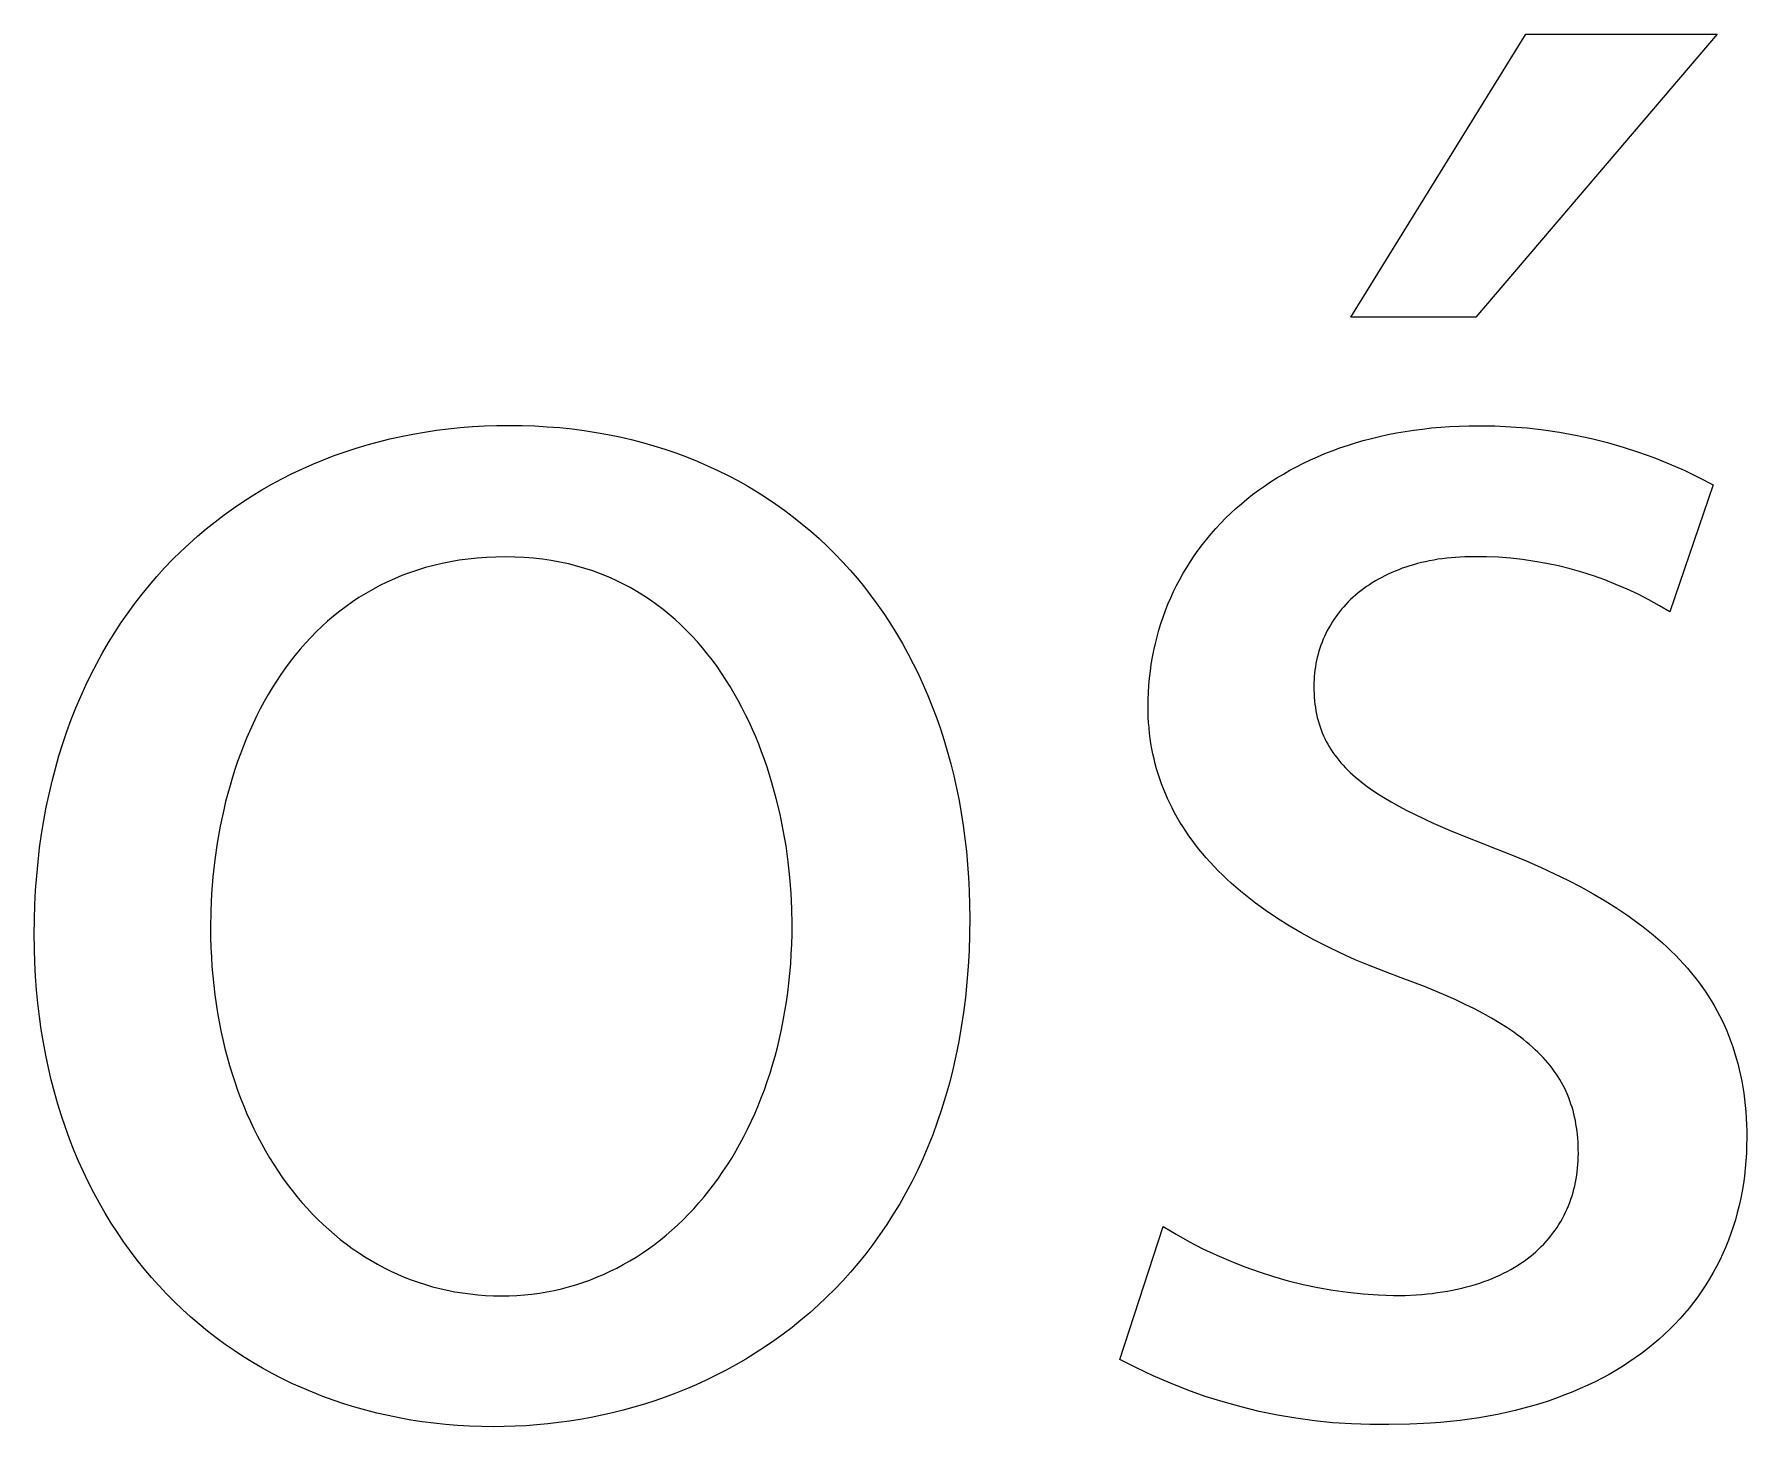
# Model space of a CAD drawing. Header units: millimetres. Extents: x 0 to 4030, y -54 to 2762.
# Drawn here: x 3017.9 to 3052.84, y 13.5 to 41.9 of the extents above; entities that cross this region are included whole.
import ezdxf

# ---------------------------------------------------------------- set-up
doc = ezdxf.new("R2010")
doc.units = ezdxf.units.MM
doc.header["$MEASUREMENT"] = 0
doc.layers.add('Domyślny', color=7, linetype='Continuous', true_color=0x000000)

msp = doc.modelspace()

# ---------------------------------------------------------------- linework, layer by layer
at = {"layer": 'Domyślny', "color": 18, "lineweight": 15, "true_color": 0x000000}
for p, q in [((3044.757, 36.128), (3048.327, 41.899)), ((3052.232, 41.899), (3047.307, 36.128)), ((3048.327, 41.899), (3052.232, 41.899)), ((3047.307, 36.128), (3044.757, 36.128)), ((3026.594, 33.877), (3026.841, 33.897)), ((3026.841, 33.897), (3027.09, 33.911)), ((3027.09, 33.911), (3027.34, 33.919)), ((3027.34, 33.919), (3027.592, 33.922)), ((3027.592, 33.922), (3027.854, 33.919)), ((3027.854, 33.919), (3028.113, 33.91)), ((3028.113, 33.91), (3028.369, 33.895)), ((3028.369, 33.895), (3028.622, 33.875)), ((3046.593, 33.884), (3046.781, 33.897)), ((3046.781, 33.897), (3046.972, 33.906)), ((3046.972, 33.906), (3047.165, 33.912)), ((3047.165, 33.912), (3047.361, 33.914)), ((3047.361, 33.914), (3047.694, 33.91)), ((3047.694, 33.91), (3048.026, 33.895)), ((3048.026, 33.895), (3048.358, 33.869)), ((3024.695, 33.525), (3024.924, 33.588)), ((3024.924, 33.588), (3025.156, 33.645)), ((3025.156, 33.645), (3025.39, 33.697)), ((3025.39, 33.697), (3025.627, 33.744)), ((3025.627, 33.744), (3025.866, 33.786)), ((3025.866, 33.786), (3026.106, 33.822)), ((3026.106, 33.822), (3026.349, 33.852)), ((3026.349, 33.852), (3026.594, 33.877)), ((3028.622, 33.875), (3028.873, 33.848)), ((3028.873, 33.848), (3029.12, 33.816)), ((3029.12, 33.816), (3029.365, 33.779)), ((3029.365, 33.779), (3029.606, 33.735)), ((3029.606, 33.735), (3029.845, 33.686)), ((3029.845, 33.686), (3030.081, 33.632)), ((3030.081, 33.632), (3030.313, 33.572)), ((3030.313, 33.572), (3030.542, 33.506)), ((3044.693, 33.513), (3044.852, 33.564)), ((3044.852, 33.564), (3045.014, 33.61)), ((3045.014, 33.61), (3045.179, 33.654)), ((3045.179, 33.654), (3045.347, 33.695)), ((3045.347, 33.695), (3045.517, 33.732)), ((3045.517, 33.732), (3045.69, 33.766)), ((3045.69, 33.766), (3045.865, 33.797)), ((3045.865, 33.797), (3046.043, 33.824)), ((3046.043, 33.824), (3046.224, 33.847)), ((3046.224, 33.847), (3046.407, 33.868)), ((3046.407, 33.868), (3046.593, 33.884)), ((3048.358, 33.869), (3048.689, 33.831)), ((3048.689, 33.831), (3049.018, 33.783)), ((3049.018, 33.783), (3049.346, 33.723)), ((3049.346, 33.723), (3049.671, 33.653)), ((3049.671, 33.653), (3049.994, 33.571)), ((3049.994, 33.571), (3050.314, 33.479)), ((3023.586, 33.131), (3023.802, 33.22)), ((3023.802, 33.22), (3024.021, 33.304)), ((3024.021, 33.304), (3024.243, 33.383)), ((3024.243, 33.383), (3024.468, 33.456)), ((3024.468, 33.456), (3024.695, 33.525)), ((3030.542, 33.506), (3030.768, 33.435)), ((3030.768, 33.435), (3030.991, 33.359)), ((3030.991, 33.359), (3031.211, 33.278)), ((3031.211, 33.278), (3031.427, 33.191)), ((3031.427, 33.191), (3031.639, 33.099)), ((3043.794, 33.149), (3043.937, 33.217)), ((3043.937, 33.217), (3044.082, 33.283)), ((3044.082, 33.283), (3044.231, 33.345)), ((3044.231, 33.345), (3044.382, 33.404)), ((3044.382, 33.404), (3044.536, 33.46)), ((3044.536, 33.46), (3044.693, 33.513)), ((3050.314, 33.479), (3050.63, 33.376)), ((3050.63, 33.376), (3050.943, 33.263)), ((3050.943, 33.263), (3051.252, 33.139)), ((3022.954, 32.832), (3023.162, 32.937)), ((3023.162, 32.937), (3023.372, 33.036)), ((3023.372, 33.036), (3023.586, 33.131)), ((3031.639, 33.099), (3031.849, 33.003)), ((3031.849, 33.003), (3032.055, 32.901)), ((3032.055, 32.901), (3032.257, 32.794)), ((3043.124, 32.768), (3043.252, 32.85)), ((3043.252, 32.85), (3043.383, 32.929)), ((3043.383, 32.929), (3043.517, 33.005)), ((3043.517, 33.005), (3043.654, 33.079)), ((3043.654, 33.079), (3043.794, 33.149)), ((3051.252, 33.139), (3051.557, 33.005)), ((3051.557, 33.005), (3051.857, 32.86)), ((3051.857, 32.86), (3052.152, 32.706)), ((3022.35, 32.487), (3022.548, 32.607)), ((3022.548, 32.607), (3022.75, 32.722)), ((3022.75, 32.722), (3022.954, 32.832)), ((3032.257, 32.794), (3032.456, 32.682)), ((3032.456, 32.682), (3032.651, 32.565)), ((3032.651, 32.565), (3032.842, 32.443)), ((3042.64, 32.417), (3042.757, 32.508)), ((3042.757, 32.508), (3042.876, 32.598)), ((3042.876, 32.598), (3042.998, 32.684)), ((3042.998, 32.684), (3043.124, 32.768)), ((3052.152, 32.706), (3051.266, 30.116)), ((3021.776, 32.097), (3021.964, 32.232)), ((3021.964, 32.232), (3022.155, 32.362)), ((3022.155, 32.362), (3022.35, 32.487)), ((3032.842, 32.443), (3033.03, 32.316)), ((3033.03, 32.316), (3033.214, 32.185)), ((3033.214, 32.185), (3033.394, 32.049)), ((3042.31, 32.128), (3042.417, 32.226)), ((3042.417, 32.226), (3042.527, 32.323)), ((3042.527, 32.323), (3042.64, 32.417)), ((3021.233, 31.663), (3021.411, 31.812)), ((3021.411, 31.812), (3021.591, 31.957)), ((3021.591, 31.957), (3021.776, 32.097)), ((3033.394, 32.049), (3033.57, 31.908)), ((3033.57, 31.908), (3033.743, 31.763)), ((3041.912, 31.711), (3042.007, 31.818)), ((3042.007, 31.818), (3042.105, 31.924)), ((3042.105, 31.924), (3042.206, 32.027)), ((3042.206, 32.027), (3042.31, 32.128)), ((3020.89, 31.349), (3021.06, 31.508)), ((3021.06, 31.508), (3021.233, 31.663)), ((3033.743, 31.763), (3033.911, 31.613)), ((3033.911, 31.613), (3034.076, 31.458)), ((3034.076, 31.458), (3034.237, 31.299)), ((3041.648, 31.377), (3041.733, 31.49)), ((3041.733, 31.49), (3041.821, 31.602)), ((3041.821, 31.602), (3041.912, 31.711)), ((3020.562, 31.015), (3020.724, 31.184)), ((3020.724, 31.184), (3020.89, 31.349)), ((3026.222, 31.104), (3026.051, 31.065)), ((3026.396, 31.139), (3026.222, 31.104)), ((3026.573, 31.169), (3026.396, 31.139)), ((3026.754, 31.194), (3026.573, 31.169)), ((3026.938, 31.213), (3026.754, 31.194)), ((3027.126, 31.227), (3026.938, 31.213)), ((3027.317, 31.235), (3027.126, 31.227)), ((3027.512, 31.238), (3027.317, 31.235)), ((3027.707, 31.235), (3027.512, 31.238)), ((3027.898, 31.226), (3027.707, 31.235)), ((3028.086, 31.211), (3027.898, 31.226)), ((3028.27, 31.19), (3028.086, 31.211)), ((3028.45, 31.164), (3028.27, 31.19)), ((3028.627, 31.132), (3028.45, 31.164)), ((3028.8, 31.094), (3028.627, 31.132)), ((3028.969, 31.052), (3028.8, 31.094)), ((3034.237, 31.299), (3034.393, 31.136)), ((3034.393, 31.136), (3034.545, 30.968)), ((3041.412, 31.025), (3041.487, 31.144)), ((3041.487, 31.144), (3041.566, 31.261)), ((3041.566, 31.261), (3041.648, 31.377)), ((3046.12, 31.102), (3046.04, 31.08)), ((3046.201, 31.122), (3046.12, 31.102)), ((3046.283, 31.141), (3046.201, 31.122)), ((3046.367, 31.159), (3046.283, 31.141)), ((3046.452, 31.174), (3046.367, 31.159)), ((3046.538, 31.189), (3046.452, 31.174)), ((3046.626, 31.201), (3046.538, 31.189)), ((3046.716, 31.212), (3046.626, 31.201)), ((3046.806, 31.222), (3046.716, 31.212)), ((3046.898, 31.229), (3046.806, 31.222)), ((3046.992, 31.235), (3046.898, 31.229)), ((3047.087, 31.24), (3046.992, 31.235)), ((3047.183, 31.242), (3047.087, 31.24)), ((3047.28, 31.243), (3047.183, 31.242)), ((3047.527, 31.241), (3047.28, 31.243)), ((3047.774, 31.23), (3047.527, 31.241)), ((3048.02, 31.211), (3047.774, 31.23)), ((3048.265, 31.184), (3048.02, 31.211)), ((3048.51, 31.148), (3048.265, 31.184)), ((3048.753, 31.105), (3048.51, 31.148)), ((3048.994, 31.054), (3048.753, 31.105)), ((3020.251, 30.663), (3020.404, 30.841)), ((3020.404, 30.841), (3020.562, 31.015)), ((3025.248, 30.793), (3025.097, 30.725)), ((3025.402, 30.857), (3025.248, 30.793)), ((3025.559, 30.916), (3025.402, 30.857)), ((3025.72, 30.97), (3025.559, 30.916)), ((3025.884, 31.02), (3025.72, 30.97)), ((3026.051, 31.065), (3025.884, 31.02)), ((3029.135, 31.004), (3028.969, 31.052)), ((3029.297, 30.951), (3029.135, 31.004)), ((3029.456, 30.893), (3029.297, 30.951)), ((3029.612, 30.83), (3029.456, 30.893)), ((3029.763, 30.762), (3029.612, 30.83)), ((3029.912, 30.69), (3029.763, 30.762)), ((3034.545, 30.968), (3034.694, 30.796)), ((3034.694, 30.796), (3034.838, 30.619)), ((3041.206, 30.657), (3041.271, 30.781)), ((3041.271, 30.781), (3041.34, 30.904)), ((3041.34, 30.904), (3041.412, 31.025)), ((3045.26, 30.749), (3045.198, 30.711)), ((3045.324, 30.785), (3045.26, 30.749)), ((3045.389, 30.821), (3045.324, 30.785)), ((3045.456, 30.855), (3045.389, 30.821)), ((3045.524, 30.888), (3045.456, 30.855)), ((3045.593, 30.919), (3045.524, 30.888)), ((3045.664, 30.95), (3045.593, 30.919)), ((3045.736, 30.978), (3045.664, 30.95)), ((3045.81, 31.006), (3045.736, 30.978)), ((3045.885, 31.032), (3045.81, 31.006)), ((3045.962, 31.057), (3045.885, 31.032)), ((3046.04, 31.08), (3045.962, 31.057)), ((3049.234, 30.994), (3048.994, 31.054)), ((3049.471, 30.927), (3049.234, 30.994)), ((3049.707, 30.852), (3049.471, 30.927)), ((3049.939, 30.769), (3049.707, 30.852)), ((3050.169, 30.679), (3049.939, 30.769)), ((3019.956, 30.291), (3020.101, 30.479)), ((3020.101, 30.479), (3020.251, 30.663)), ((3024.527, 30.41), (3024.393, 30.321)), ((3024.665, 30.495), (3024.527, 30.41)), ((3024.806, 30.576), (3024.665, 30.495)), ((3024.95, 30.653), (3024.806, 30.576)), ((3025.097, 30.725), (3024.95, 30.653)), ((3030.057, 30.613), (3029.912, 30.69)), ((3030.198, 30.532), (3030.057, 30.613)), ((3030.336, 30.447), (3030.198, 30.532)), ((3030.471, 30.357), (3030.336, 30.447)), ((3034.838, 30.619), (3034.977, 30.439)), ((3034.977, 30.439), (3035.113, 30.254)), ((3041.03, 30.275), (3041.086, 30.404)), ((3041.086, 30.404), (3041.144, 30.531)), ((3041.144, 30.531), (3041.206, 30.657)), ((3044.806, 30.414), (3044.756, 30.368)), ((3044.858, 30.46), (3044.806, 30.414)), ((3044.911, 30.504), (3044.858, 30.46)), ((3044.965, 30.548), (3044.911, 30.504)), ((3045.021, 30.59), (3044.965, 30.548)), ((3045.079, 30.632), (3045.021, 30.59)), ((3045.138, 30.672), (3045.079, 30.632)), ((3045.198, 30.711), (3045.138, 30.672)), ((3050.396, 30.581), (3050.169, 30.679)), ((3050.619, 30.476), (3050.396, 30.581)), ((3050.839, 30.363), (3050.619, 30.476)), ((3019.678, 29.901), (3019.815, 30.099)), ((3019.815, 30.099), (3019.956, 30.291)), ((3024.134, 30.132), (3024.009, 30.031)), ((3024.262, 30.228), (3024.134, 30.132)), ((3024.393, 30.321), (3024.262, 30.228)), ((3030.602, 30.264), (3030.471, 30.357)), ((3030.73, 30.166), (3030.602, 30.264)), ((3030.855, 30.065), (3030.73, 30.166)), ((3030.976, 29.96), (3030.855, 30.065)), ((3035.113, 30.254), (3035.244, 30.065)), ((3035.244, 30.065), (3035.371, 29.872)), ((3040.93, 30.012), (3040.979, 30.144)), ((3040.979, 30.144), (3041.03, 30.275)), ((3044.49, 30.067), (3044.451, 30.014)), ((3044.53, 30.119), (3044.49, 30.067)), ((3044.572, 30.171), (3044.53, 30.119)), ((3044.616, 30.222), (3044.572, 30.171)), ((3044.661, 30.271), (3044.616, 30.222)), ((3044.708, 30.32), (3044.661, 30.271)), ((3044.756, 30.368), (3044.708, 30.32)), ((3051.054, 30.243), (3050.839, 30.363)), ((3051.266, 30.116), (3051.054, 30.243)), ((3019.418, 29.493), (3019.546, 29.699)), ((3019.546, 29.699), (3019.678, 29.901)), ((3023.654, 29.709), (3023.542, 29.594)), ((3023.769, 29.82), (3023.654, 29.709)), ((3023.888, 29.927), (3023.769, 29.82)), ((3024.009, 30.031), (3023.888, 29.927)), ((3031.094, 29.851), (3030.976, 29.96)), ((3031.209, 29.739), (3031.094, 29.851)), ((3031.321, 29.624), (3031.209, 29.739)), ((3035.371, 29.872), (3035.493, 29.675)), ((3040.806, 29.607), (3040.844, 29.744)), ((3040.844, 29.744), (3040.885, 29.878)), ((3040.885, 29.878), (3040.93, 30.012)), ((3044.28, 29.735), (3044.251, 29.677)), ((3044.311, 29.792), (3044.28, 29.735)), ((3044.343, 29.849), (3044.311, 29.792)), ((3044.378, 29.905), (3044.343, 29.849)), ((3044.413, 29.96), (3044.378, 29.905)), ((3044.451, 30.014), (3044.413, 29.96)), ((3019.295, 29.282), (3019.418, 29.493)), ((3023.327, 29.356), (3023.225, 29.232)), ((3023.433, 29.477), (3023.327, 29.356)), ((3023.542, 29.594), (3023.433, 29.477)), ((3031.429, 29.505), (3031.321, 29.624)), ((3031.534, 29.383), (3031.429, 29.505)), ((3031.636, 29.258), (3031.534, 29.383)), ((3035.493, 29.675), (3035.611, 29.474)), ((3035.611, 29.474), (3035.725, 29.269)), ((3040.741, 29.331), (3040.772, 29.47)), ((3040.772, 29.47), (3040.806, 29.607)), ((3044.128, 29.377), (3044.109, 29.315)), ((3044.149, 29.438), (3044.128, 29.377)), ((3044.172, 29.499), (3044.149, 29.438)), ((3044.197, 29.559), (3044.172, 29.499)), ((3044.223, 29.618), (3044.197, 29.559)), ((3044.251, 29.677), (3044.223, 29.618)), ((3019.063, 28.846), (3019.177, 29.066)), ((3019.177, 29.066), (3019.295, 29.282)), ((3023.125, 29.105), (3023.029, 28.975)), ((3023.225, 29.232), (3023.125, 29.105)), ((3031.735, 29.131), (3031.636, 29.258)), ((3031.831, 29), (3031.735, 29.131)), ((3031.923, 28.867), (3031.831, 29)), ((3035.725, 29.269), (3035.833, 29.06)), ((3035.833, 29.06), (3035.938, 28.848)), ((3040.67, 28.908), (3040.69, 29.05)), ((3040.69, 29.05), (3040.713, 29.191)), ((3040.713, 29.191), (3040.741, 29.331)), ((3044.036, 28.997), (3044.027, 28.931)), ((3044.048, 29.061), (3044.036, 28.997)), ((3044.06, 29.125), (3044.048, 29.061)), ((3044.075, 29.189), (3044.06, 29.125)), ((3044.091, 29.252), (3044.075, 29.189)), ((3044.109, 29.315), (3044.091, 29.252)), ((3018.954, 28.621), (3019.063, 28.846)), ((3022.845, 28.707), (3022.758, 28.569)), ((3022.935, 28.842), (3022.845, 28.707)), ((3023.029, 28.975), (3022.935, 28.842)), ((3032.013, 28.732), (3031.923, 28.867)), ((3032.099, 28.594), (3032.013, 28.732)), ((3035.938, 28.848), (3036.037, 28.631)), ((3040.64, 28.621), (3040.653, 28.765)), ((3040.653, 28.765), (3040.67, 28.908)), ((3044.009, 28.733), (3044.006, 28.667)), ((3044.006, 28.667), (3044.006, 28.599)), ((3044.013, 28.8), (3044.009, 28.733)), ((3044.019, 28.866), (3044.013, 28.8)), ((3044.027, 28.931), (3044.019, 28.866)), ((3018.752, 28.159), (3018.851, 28.392)), ((3018.851, 28.392), (3018.954, 28.621)), ((3022.673, 28.429), (3022.592, 28.286)), ((3022.758, 28.569), (3022.673, 28.429)), ((3032.182, 28.453), (3032.099, 28.594)), ((3032.263, 28.311), (3032.182, 28.453)), ((3032.34, 28.166), (3032.263, 28.311)), ((3036.037, 28.631), (3036.132, 28.411)), ((3036.132, 28.411), (3036.222, 28.188)), ((3040.624, 28.183), (3040.625, 28.33)), ((3040.625, 28.33), (3040.631, 28.476)), ((3040.631, 28.476), (3040.64, 28.621)), ((3044.006, 28.599), (3044.006, 28.524)), ((3044.006, 28.524), (3044.009, 28.45)), ((3044.009, 28.45), (3044.013, 28.377)), ((3044.013, 28.377), (3044.019, 28.305)), ((3044.019, 28.305), (3044.027, 28.235)), ((3018.658, 27.921), (3018.752, 28.159)), ((3022.439, 27.993), (3022.367, 27.843)), ((3022.514, 28.14), (3022.439, 27.993)), ((3022.592, 28.286), (3022.514, 28.14)), ((3032.414, 28.02), (3032.34, 28.166)), ((3032.485, 27.871), (3032.414, 28.02)), ((3036.222, 28.188), (3036.308, 27.96)), ((3036.308, 27.96), (3036.388, 27.729)), ((3040.625, 28.074), (3040.624, 28.183)), ((3040.628, 27.966), (3040.625, 28.074)), ((3040.634, 27.858), (3040.628, 27.966)), ((3044.027, 28.235), (3044.037, 28.166)), ((3044.037, 28.166), (3044.048, 28.097)), ((3044.048, 28.097), (3044.061, 28.03)), ((3044.061, 28.03), (3044.076, 27.965)), ((3044.076, 27.965), (3044.093, 27.9)), ((3018.486, 27.432), (3018.569, 27.678)), ((3018.569, 27.678), (3018.658, 27.921)), ((3022.298, 27.691), (3022.231, 27.538)), ((3022.367, 27.843), (3022.298, 27.691)), ((3032.554, 27.721), (3032.485, 27.871)), ((3032.619, 27.57), (3032.554, 27.721)), ((3036.388, 27.729), (3036.464, 27.495)), ((3040.643, 27.75), (3040.634, 27.858)), ((3040.654, 27.643), (3040.643, 27.75)), ((3040.667, 27.537), (3040.654, 27.643)), ((3044.093, 27.9), (3044.111, 27.836)), ((3044.111, 27.836), (3044.131, 27.773)), ((3044.131, 27.773), (3044.153, 27.712)), ((3044.153, 27.712), (3044.177, 27.651)), ((3044.177, 27.651), (3044.202, 27.591)), ((3018.407, 27.18), (3018.486, 27.432)), ((3022.168, 27.382), (3022.108, 27.225)), ((3022.231, 27.538), (3022.168, 27.382)), ((3032.682, 27.416), (3032.619, 27.57)), ((3032.741, 27.262), (3032.682, 27.416)), ((3032.798, 27.106), (3032.741, 27.262)), ((3036.464, 27.495), (3036.535, 27.257)), ((3036.535, 27.257), (3036.6, 27.015)), ((3040.683, 27.432), (3040.667, 27.537)), ((3040.701, 27.327), (3040.683, 27.432)), ((3040.722, 27.222), (3040.701, 27.327)), ((3044.202, 27.591), (3044.23, 27.532)), ((3044.23, 27.532), (3044.259, 27.474)), ((3044.259, 27.474), (3044.29, 27.417)), ((3044.29, 27.417), (3044.322, 27.361)), ((3044.322, 27.361), (3044.357, 27.306)), ((3044.357, 27.306), (3044.393, 27.251)), ((3044.393, 27.251), (3044.431, 27.197)), ((3018.267, 26.666), (3018.334, 26.925)), ((3018.334, 26.925), (3018.407, 27.18)), ((3021.996, 26.905), (3021.944, 26.743)), ((3022.05, 27.066), (3021.996, 26.905)), ((3022.108, 27.225), (3022.05, 27.066)), ((3032.852, 26.949), (3032.798, 27.106)), ((3032.903, 26.791), (3032.852, 26.949)), ((3036.6, 27.015), (3036.661, 26.771)), ((3040.745, 27.118), (3040.722, 27.222)), ((3040.771, 27.015), (3040.745, 27.118)), ((3040.799, 26.913), (3040.771, 27.015)), ((3040.83, 26.811), (3040.799, 26.913)), ((3044.431, 27.197), (3044.471, 27.144)), ((3044.471, 27.144), (3044.513, 27.092)), ((3044.513, 27.092), (3044.557, 27.04)), ((3044.557, 27.04), (3044.602, 26.989)), ((3044.602, 26.989), (3044.649, 26.939)), ((3044.649, 26.939), (3044.698, 26.889)), ((3018.205, 26.402), (3018.267, 26.666)), ((3021.896, 26.579), (3021.85, 26.414)), ((3021.944, 26.743), (3021.896, 26.579)), ((3032.951, 26.632), (3032.903, 26.791)), ((3033.039, 26.312), (3032.951, 26.632)), ((3036.661, 26.771), (3036.717, 26.523)), ((3040.863, 26.71), (3040.83, 26.811)), ((3040.898, 26.61), (3040.863, 26.71)), ((3040.936, 26.51), (3040.898, 26.61)), ((3044.698, 26.889), (3044.749, 26.84)), ((3044.749, 26.84), (3044.802, 26.791)), ((3044.802, 26.791), (3044.857, 26.743)), ((3044.857, 26.743), (3044.913, 26.695)), ((3044.913, 26.695), (3044.971, 26.648)), ((3044.971, 26.648), (3045.032, 26.602)), ((3045.032, 26.602), (3045.094, 26.555)), ((3045.094, 26.555), (3045.158, 26.51)), ((3018.148, 26.134), (3018.205, 26.402)), ((3021.807, 26.248), (3021.767, 26.081)), ((3021.85, 26.414), (3021.807, 26.248)), ((3033.117, 25.99), (3033.039, 26.312)), ((3036.717, 26.523), (3036.768, 26.271)), ((3036.768, 26.271), (3036.813, 26.017)), ((3040.977, 26.411), (3040.936, 26.51)), ((3041.02, 26.312), (3040.977, 26.411)), ((3041.066, 26.215), (3041.02, 26.312)), ((3041.114, 26.118), (3041.066, 26.215)), ((3045.158, 26.51), (3045.291, 26.419)), ((3045.291, 26.419), (3045.432, 26.33)), ((3045.432, 26.33), (3045.581, 26.242)), ((3045.581, 26.242), (3045.737, 26.155)), ((3018.052, 25.585), (3018.098, 25.861)), ((3018.098, 25.861), (3018.148, 26.134)), ((3021.767, 26.081), (3021.695, 25.743)), ((3033.183, 25.666), (3033.117, 25.99)), ((3036.813, 26.017), (3036.853, 25.759)), ((3041.164, 26.021), (3041.114, 26.118)), ((3041.217, 25.926), (3041.164, 26.021)), ((3041.273, 25.831), (3041.217, 25.926)), ((3045.737, 26.155), (3045.901, 26.068)), ((3045.901, 26.068), (3046.072, 25.982)), ((3046.072, 25.982), (3046.438, 25.81)), ((3018.013, 25.304), (3018.052, 25.585)), ((3021.695, 25.743), (3021.635, 25.401)), ((3033.239, 25.342), (3033.183, 25.666)), ((3036.853, 25.759), (3036.888, 25.498)), ((3041.331, 25.737), (3041.273, 25.831)), ((3041.392, 25.643), (3041.331, 25.737)), ((3041.455, 25.551), (3041.392, 25.643)), ((3041.521, 25.459), (3041.455, 25.551)), ((3046.438, 25.81), (3046.835, 25.638)), ((3046.835, 25.638), (3047.723, 25.285)), ((3017.98, 25.019), (3018.013, 25.304)), ((3021.635, 25.401), (3021.586, 25.057)), ((3033.284, 25.019), (3033.239, 25.342)), ((3036.888, 25.498), (3036.918, 25.234)), ((3036.918, 25.234), (3036.943, 24.967)), ((3041.589, 25.368), (3041.521, 25.459)), ((3041.66, 25.277), (3041.589, 25.368)), ((3041.734, 25.188), (3041.66, 25.277)), ((3041.81, 25.099), (3041.734, 25.188)), ((3047.723, 25.285), (3048.035, 25.161)), ((3048.035, 25.161), (3048.338, 25.036)), ((3017.952, 24.73), (3017.98, 25.019)), ((3021.586, 25.057), (3021.548, 24.711)), ((3033.319, 24.697), (3033.284, 25.019)), ((3036.943, 24.967), (3036.962, 24.697)), ((3041.888, 25.011), (3041.81, 25.099)), ((3041.97, 24.924), (3041.888, 25.011)), ((3042.053, 24.838), (3041.97, 24.924)), ((3042.14, 24.752), (3042.053, 24.838)), ((3048.338, 25.036), (3048.631, 24.908)), ((3048.631, 24.908), (3048.914, 24.777)), ((3017.93, 24.438), (3017.952, 24.73)), ((3021.548, 24.711), (3021.521, 24.364)), ((3033.343, 24.377), (3033.319, 24.697)), ((3036.962, 24.697), (3036.976, 24.424)), ((3042.229, 24.667), (3042.14, 24.752)), ((3042.32, 24.583), (3042.229, 24.667)), ((3042.414, 24.5), (3042.32, 24.583)), ((3042.511, 24.418), (3042.414, 24.5)), ((3048.914, 24.777), (3049.187, 24.643)), ((3049.187, 24.643), (3049.451, 24.506)), ((3049.451, 24.506), (3049.705, 24.366)), ((3017.906, 23.84), (3017.915, 24.141)), ((3017.915, 24.141), (3017.93, 24.438)), ((3021.521, 24.364), (3021.505, 24.016)), ((3033.358, 24.061), (3033.343, 24.377)), ((3036.976, 24.424), (3036.984, 24.149)), ((3036.984, 24.149), (3036.987, 23.87)), ((3042.61, 24.336), (3042.511, 24.418)), ((3042.712, 24.256), (3042.61, 24.336)), ((3042.817, 24.176), (3042.712, 24.256)), ((3043.034, 24.019), (3042.817, 24.176)), ((3049.705, 24.366), (3049.949, 24.222)), ((3049.949, 24.222), (3050.183, 24.076)), ((3017.903, 23.535), (3017.906, 23.84)), ((3021.505, 24.016), (3021.499, 23.669)), ((3033.363, 23.749), (3033.358, 24.061)), ((3036.987, 23.87), (3036.983, 23.535)), ((3043.262, 23.866), (3043.034, 24.019)), ((3043.5, 23.716), (3043.262, 23.866)), ((3050.183, 24.076), (3050.408, 23.925)), ((3050.408, 23.925), (3050.622, 23.771)), ((3050.622, 23.771), (3050.726, 23.692)), ((3017.905, 23.247), (3017.903, 23.535)), ((3021.499, 23.669), (3021.501, 23.469)), ((3021.501, 23.469), (3021.506, 23.272)), ((3033.356, 23.34), (3033.361, 23.544)), ((3033.361, 23.544), (3033.363, 23.749)), ((3036.983, 23.535), (3036.972, 23.205)), ((3043.749, 23.57), (3043.5, 23.716)), ((3044.008, 23.428), (3043.749, 23.57)), ((3044.278, 23.289), (3044.008, 23.428)), ((3050.726, 23.692), (3050.827, 23.613)), ((3050.827, 23.613), (3050.926, 23.532)), ((3050.926, 23.532), (3051.022, 23.45)), ((3051.022, 23.45), (3051.116, 23.368)), ((3017.914, 22.964), (3017.905, 23.247)), ((3021.506, 23.272), (3021.515, 23.076)), ((3021.515, 23.076), (3021.528, 22.881)), ((3033.334, 22.939), (3033.346, 23.138)), ((3033.346, 23.138), (3033.356, 23.34)), ((3036.972, 23.205), (3036.954, 22.881)), ((3044.559, 23.154), (3044.278, 23.289)), ((3044.851, 23.023), (3044.559, 23.154)), ((3051.116, 23.368), (3051.207, 23.284)), ((3051.207, 23.284), (3051.296, 23.199)), ((3051.296, 23.199), (3051.383, 23.113)), ((3051.383, 23.113), (3051.466, 23.026)), ((3017.929, 22.683), (3017.914, 22.964)), ((3021.528, 22.881), (3021.544, 22.688)), ((3033.297, 22.545), (3033.317, 22.741)), ((3033.317, 22.741), (3033.334, 22.939)), ((3036.954, 22.881), (3036.929, 22.564)), ((3045.153, 22.896), (3044.851, 23.023)), ((3045.466, 22.773), (3045.153, 22.896)), ((3045.79, 22.654), (3045.466, 22.773)), ((3051.466, 23.026), (3051.548, 22.938)), ((3051.548, 22.938), (3051.627, 22.848)), ((3051.627, 22.848), (3051.703, 22.758)), ((3051.703, 22.758), (3051.777, 22.666)), ((3017.95, 22.407), (3017.929, 22.683)), ((3017.976, 22.133), (3017.95, 22.407)), ((3021.544, 22.688), (3021.563, 22.497)), ((3021.563, 22.497), (3021.585, 22.308)), ((3033.274, 22.351), (3033.297, 22.545)), ((3036.929, 22.564), (3036.897, 22.252)), ((3046.262, 22.473), (3045.79, 22.654)), ((3046.697, 22.292), (3046.262, 22.473)), ((3051.777, 22.666), (3051.849, 22.573)), ((3051.849, 22.573), (3051.918, 22.478)), ((3051.918, 22.478), (3051.985, 22.383)), ((3051.985, 22.383), (3052.049, 22.286)), ((3018.008, 21.863), (3017.976, 22.133)), ((3021.585, 22.308), (3021.612, 22.121)), ((3021.612, 22.121), (3021.641, 21.936)), ((3033.217, 21.97), (3033.247, 22.16)), ((3033.247, 22.16), (3033.274, 22.351)), ((3036.897, 22.252), (3036.859, 21.946)), ((3046.901, 22.201), (3046.697, 22.292)), ((3047.095, 22.11), (3046.901, 22.201)), ((3047.281, 22.017), (3047.095, 22.11)), ((3047.459, 21.924), (3047.281, 22.017)), ((3052.049, 22.286), (3052.11, 22.188)), ((3052.11, 22.188), (3052.169, 22.088)), ((3052.169, 22.088), (3052.226, 21.987)), ((3018.045, 21.597), (3018.008, 21.863)), ((3021.641, 21.936), (3021.674, 21.752)), ((3021.674, 21.752), (3021.71, 21.571)), ((3033.146, 21.598), (3033.183, 21.783)), ((3033.183, 21.783), (3033.217, 21.97)), ((3036.859, 21.946), (3036.814, 21.646)), ((3047.627, 21.83), (3047.459, 21.924)), ((3047.787, 21.735), (3047.627, 21.83)), ((3047.939, 21.639), (3047.787, 21.735)), ((3052.226, 21.987), (3052.28, 21.885)), ((3052.28, 21.885), (3052.332, 21.782)), ((3052.332, 21.782), (3052.381, 21.677)), ((3052.381, 21.677), (3052.427, 21.57)), ((3018.088, 21.335), (3018.045, 21.597)), ((3018.137, 21.076), (3018.088, 21.335)), ((3021.71, 21.571), (3021.749, 21.392)), ((3021.749, 21.392), (3021.791, 21.214)), ((3033.062, 21.234), (3033.105, 21.415)), ((3033.105, 21.415), (3033.146, 21.598)), ((3036.762, 21.351), (3036.704, 21.063)), ((3036.814, 21.646), (3036.762, 21.351)), ((3048.083, 21.542), (3047.939, 21.639)), ((3048.152, 21.492), (3048.083, 21.542)), ((3048.218, 21.442), (3048.152, 21.492)), ((3048.283, 21.392), (3048.218, 21.442)), ((3048.346, 21.342), (3048.283, 21.392)), ((3048.406, 21.29), (3048.346, 21.342)), ((3052.427, 21.57), (3052.471, 21.463)), ((3052.471, 21.463), (3052.513, 21.353)), ((3052.513, 21.353), (3052.552, 21.243)), ((3018.19, 20.82), (3018.137, 21.076)), ((3021.791, 21.214), (3021.837, 21.039)), ((3021.837, 21.039), (3021.885, 20.867)), ((3032.965, 20.881), (3033.015, 21.056)), ((3033.015, 21.056), (3033.062, 21.234)), ((3036.704, 21.063), (3036.64, 20.78)), ((3048.465, 21.239), (3048.406, 21.29)), ((3048.522, 21.187), (3048.465, 21.239)), ((3048.577, 21.134), (3048.522, 21.187)), ((3048.63, 21.081), (3048.577, 21.134)), ((3048.681, 21.027), (3048.63, 21.081)), ((3048.73, 20.973), (3048.681, 21.027)), ((3048.778, 20.918), (3048.73, 20.973)), ((3052.552, 21.243), (3052.589, 21.13)), ((3052.589, 21.13), (3052.623, 21.017)), ((3052.623, 21.017), (3052.654, 20.902)), ((3018.25, 20.569), (3018.19, 20.82)), ((3021.885, 20.867), (3021.937, 20.696)), ((3021.937, 20.696), (3021.992, 20.528)), ((3032.855, 20.537), (3032.912, 20.707)), ((3032.912, 20.707), (3032.965, 20.881)), ((3036.64, 20.78), (3036.57, 20.503)), ((3048.823, 20.863), (3048.778, 20.918)), ((3048.867, 20.807), (3048.823, 20.863)), ((3048.908, 20.75), (3048.867, 20.807)), ((3048.948, 20.693), (3048.908, 20.75)), ((3048.987, 20.635), (3048.948, 20.693)), ((3049.023, 20.576), (3048.987, 20.635)), ((3052.654, 20.902), (3052.683, 20.785)), ((3052.683, 20.785), (3052.71, 20.666)), ((3052.71, 20.666), (3052.734, 20.547)), ((3018.314, 20.321), (3018.25, 20.569)), ((3018.383, 20.077), (3018.314, 20.321)), ((3021.992, 20.528), (3022.05, 20.362)), ((3022.05, 20.362), (3022.111, 20.199)), ((3032.734, 20.203), (3032.796, 20.369)), ((3032.796, 20.369), (3032.855, 20.537)), ((3036.57, 20.503), (3036.494, 20.232)), ((3049.058, 20.517), (3049.023, 20.576)), ((3049.09, 20.457), (3049.058, 20.517)), ((3049.122, 20.396), (3049.09, 20.457)), ((3049.151, 20.334), (3049.122, 20.396)), ((3049.179, 20.272), (3049.151, 20.334)), ((3049.205, 20.208), (3049.179, 20.272)), ((3052.734, 20.547), (3052.755, 20.425)), ((3052.755, 20.425), (3052.774, 20.302)), ((3052.774, 20.302), (3052.791, 20.177)), ((3018.458, 19.836), (3018.383, 20.077)), ((3022.111, 20.199), (3022.175, 20.038)), ((3022.175, 20.038), (3022.242, 19.879)), ((3032.6, 19.88), (3032.668, 20.04)), ((3032.668, 20.04), (3032.734, 20.203)), ((3036.411, 19.966), (3036.323, 19.706)), ((3036.494, 20.232), (3036.411, 19.966)), ((3049.229, 20.144), (3049.205, 20.208)), ((3049.251, 20.079), (3049.229, 20.144)), ((3049.272, 20.013), (3049.251, 20.079)), ((3049.292, 19.947), (3049.272, 20.013)), ((3049.309, 19.879), (3049.292, 19.947)), ((3052.791, 20.177), (3052.805, 20.051)), ((3052.805, 20.051), (3052.816, 19.923)), ((3052.816, 19.923), (3052.825, 19.793)), ((3018.538, 19.6), (3018.458, 19.836)), ((3018.623, 19.367), (3018.538, 19.6)), ((3022.242, 19.879), (3022.312, 19.723)), ((3022.312, 19.723), (3022.384, 19.57)), ((3022.384, 19.57), (3022.46, 19.42)), ((3032.378, 19.416), (3032.455, 19.568)), ((3032.455, 19.568), (3032.529, 19.722)), ((3032.529, 19.722), (3032.6, 19.88)), ((3036.323, 19.706), (3036.23, 19.452)), ((3049.325, 19.811), (3049.309, 19.879)), ((3049.34, 19.741), (3049.325, 19.811)), ((3049.353, 19.671), (3049.34, 19.741)), ((3049.364, 19.599), (3049.353, 19.671)), ((3049.374, 19.527), (3049.364, 19.599)), ((3052.825, 19.793), (3052.831, 19.661)), ((3052.831, 19.661), (3052.835, 19.528)), ((3018.712, 19.139), (3018.623, 19.367)), ((3022.46, 19.42), (3022.538, 19.272)), ((3022.538, 19.272), (3022.619, 19.127)), ((3032.216, 19.12), (3032.298, 19.267)), ((3032.298, 19.267), (3032.378, 19.416)), ((3036.23, 19.452), (3036.131, 19.203)), ((3049.382, 19.454), (3049.374, 19.527)), ((3049.389, 19.379), (3049.382, 19.454)), ((3049.394, 19.304), (3049.389, 19.379)), ((3049.398, 19.227), (3049.394, 19.304)), ((3049.4, 19.15), (3049.398, 19.227)), ((3052.834, 19.233), (3052.829, 19.074)), ((3052.836, 19.393), (3052.834, 19.233)), ((3052.835, 19.528), (3052.836, 19.393)), ((3018.807, 18.914), (3018.712, 19.139)), ((3018.906, 18.693), (3018.807, 18.914)), ((3022.619, 19.127), (3022.703, 18.984)), ((3022.703, 18.984), (3022.789, 18.845)), ((3032.043, 18.837), (3032.131, 18.977)), ((3032.131, 18.977), (3032.216, 19.12)), ((3036.026, 18.96), (3035.917, 18.723)), ((3036.131, 19.203), (3036.026, 18.96)), ((3049.393, 18.847), (3049.397, 18.921)), ((3049.397, 18.921), (3049.4, 18.996)), ((3049.401, 19.071), (3049.4, 19.15)), ((3049.4, 18.996), (3049.401, 19.071)), ((3052.819, 18.917), (3052.805, 18.761)), ((3052.829, 19.074), (3052.819, 18.917)), ((3019.01, 18.477), (3018.906, 18.693)), ((3022.789, 18.845), (3022.878, 18.709)), ((3022.878, 18.709), (3022.97, 18.575)), ((3022.97, 18.575), (3023.065, 18.445)), ((3031.763, 18.435), (3031.859, 18.566)), ((3031.859, 18.566), (3031.952, 18.7)), ((3031.952, 18.7), (3032.043, 18.837)), ((3035.917, 18.723), (3035.802, 18.491)), ((3049.344, 18.484), (3049.357, 18.555)), ((3049.357, 18.555), (3049.369, 18.627)), ((3049.369, 18.627), (3049.378, 18.7)), ((3049.378, 18.7), (3049.386, 18.773)), ((3049.386, 18.773), (3049.393, 18.847)), ((3052.788, 18.607), (3052.767, 18.455)), ((3052.805, 18.761), (3052.788, 18.607)), ((3019.119, 18.264), (3019.01, 18.477)), ((3019.232, 18.056), (3019.119, 18.264)), ((3023.065, 18.445), (3023.162, 18.317)), ((3023.162, 18.317), (3023.261, 18.193)), ((3023.261, 18.193), (3023.363, 18.072)), ((3031.462, 18.061), (3031.565, 18.183)), ((3031.565, 18.183), (3031.665, 18.307)), ((3031.665, 18.307), (3031.763, 18.435)), ((3035.682, 18.265), (3035.557, 18.044)), ((3035.802, 18.491), (3035.682, 18.265)), ((3049.25, 18.137), (3049.272, 18.205)), ((3049.272, 18.205), (3049.293, 18.274)), ((3049.293, 18.274), (3049.312, 18.343)), ((3049.312, 18.343), (3049.329, 18.413)), ((3049.329, 18.413), (3049.344, 18.484)), ((3052.742, 18.304), (3052.713, 18.155)), ((3052.767, 18.455), (3052.742, 18.304)), ((3019.35, 17.851), (3019.232, 18.056)), ((3019.472, 17.651), (3019.35, 17.851)), ((3023.363, 18.072), (3023.468, 17.954)), ((3023.468, 17.954), (3023.575, 17.84)), ((3023.575, 17.84), (3023.684, 17.728)), ((3031.138, 17.718), (3031.248, 17.829)), ((3031.248, 17.829), (3031.356, 17.944)), ((3031.356, 17.944), (3031.462, 18.061)), ((3035.427, 17.829), (3035.293, 17.619)), ((3035.557, 18.044), (3035.427, 17.829)), ((3049.111, 17.81), (3049.142, 17.874)), ((3049.142, 17.874), (3049.172, 17.938)), ((3049.172, 17.938), (3049.2, 18.004)), ((3049.2, 18.004), (3049.226, 18.07)), ((3049.226, 18.07), (3049.25, 18.137)), ((3052.644, 17.862), (3052.604, 17.719)), ((3052.681, 18.008), (3052.644, 17.862)), ((3052.713, 18.155), (3052.681, 18.008)), ((3019.599, 17.455), (3019.472, 17.651)), ((3023.684, 17.728), (3023.796, 17.62)), ((3023.796, 17.62), (3023.91, 17.516)), ((3023.91, 17.516), (3024.027, 17.415)), ((3030.794, 17.405), (3030.911, 17.506)), ((3030.911, 17.506), (3031.026, 17.61)), ((3031.026, 17.61), (3031.138, 17.718)), ((3035.293, 17.619), (3035.154, 17.415)), ((3040.046, 14.87), (3040.932, 17.581)), ((3040.932, 17.581), (3041.198, 17.421)), ((3048.883, 17.446), (3048.926, 17.504)), ((3048.926, 17.504), (3048.966, 17.563)), ((3048.966, 17.563), (3049.005, 17.624)), ((3049.005, 17.624), (3049.042, 17.685)), ((3049.042, 17.685), (3049.077, 17.747)), ((3049.077, 17.747), (3049.111, 17.81)), ((3052.56, 17.577), (3052.513, 17.437)), ((3052.604, 17.719), (3052.56, 17.577)), ((3019.73, 17.264), (3019.599, 17.455)), ((3019.865, 17.076), (3019.73, 17.264)), ((3024.027, 17.415), (3024.145, 17.318)), ((3024.145, 17.318), (3024.266, 17.224)), ((3024.266, 17.224), (3024.39, 17.134)), ((3024.39, 17.134), (3024.515, 17.047)), ((3030.306, 17.039), (3030.431, 17.125)), ((3030.431, 17.125), (3030.554, 17.215)), ((3030.554, 17.215), (3030.675, 17.308)), ((3030.675, 17.308), (3030.794, 17.405)), ((3035.011, 17.216), (3034.864, 17.023)), ((3035.154, 17.415), (3035.011, 17.216)), ((3041.198, 17.421), (3041.468, 17.269)), ((3041.468, 17.269), (3041.744, 17.127)), ((3041.744, 17.127), (3042.024, 16.994)), ((3048.534, 17.067), (3048.589, 17.118)), ((3048.589, 17.118), (3048.643, 17.17)), ((3048.643, 17.17), (3048.695, 17.223)), ((3048.695, 17.223), (3048.745, 17.277)), ((3048.745, 17.277), (3048.793, 17.332)), ((3048.793, 17.332), (3048.839, 17.389)), ((3048.839, 17.389), (3048.883, 17.446)), ((3052.407, 17.163), (3052.349, 17.029)), ((3052.462, 17.299), (3052.407, 17.163)), ((3052.513, 17.437), (3052.462, 17.299)), ((3020.005, 16.893), (3019.865, 17.076)), ((3020.148, 16.715), (3020.005, 16.893)), ((3024.515, 17.047), (3024.643, 16.964)), ((3024.643, 16.964), (3024.772, 16.885)), ((3024.772, 16.885), (3024.904, 16.81)), ((3024.904, 16.81), (3025.038, 16.739)), ((3029.785, 16.732), (3029.918, 16.803)), ((3029.918, 16.803), (3030.049, 16.878)), ((3030.049, 16.878), (3030.178, 16.956)), ((3030.178, 16.956), (3030.306, 17.039)), ((3034.712, 16.835), (3034.556, 16.652)), ((3034.864, 17.023), (3034.712, 16.835)), ((3042.024, 16.994), (3042.309, 16.87)), ((3042.309, 16.87), (3042.598, 16.757)), ((3048.092, 16.745), (3048.161, 16.787)), ((3048.161, 16.787), (3048.228, 16.831)), ((3048.228, 16.831), (3048.293, 16.876)), ((3048.293, 16.876), (3048.356, 16.922)), ((3048.356, 16.922), (3048.417, 16.969)), ((3048.417, 16.969), (3048.476, 17.017)), ((3048.476, 17.017), (3048.534, 17.067)), ((3052.286, 16.897), (3052.221, 16.767)), ((3052.349, 17.029), (3052.286, 16.897)), ((3020.296, 16.54), (3020.148, 16.715)), ((3020.448, 16.371), (3020.296, 16.54)), ((3025.038, 16.739), (3025.174, 16.671)), ((3025.174, 16.671), (3025.312, 16.608)), ((3025.312, 16.608), (3025.451, 16.549)), ((3025.451, 16.549), (3025.593, 16.493)), ((3025.593, 16.493), (3025.737, 16.442)), ((3025.737, 16.442), (3025.882, 16.395)), ((3028.949, 16.392), (3029.093, 16.439)), ((3029.093, 16.439), (3029.234, 16.489)), ((3029.234, 16.489), (3029.375, 16.544)), ((3029.375, 16.544), (3029.513, 16.603)), ((3029.513, 16.603), (3029.65, 16.666)), ((3029.65, 16.666), (3029.785, 16.732)), ((3034.396, 16.475), (3034.233, 16.303)), ((3034.556, 16.652), (3034.396, 16.475)), ((3042.598, 16.757), (3042.89, 16.653)), ((3042.89, 16.653), (3043.185, 16.558)), ((3043.185, 16.558), (3043.484, 16.474)), ((3043.484, 16.474), (3043.785, 16.4)), ((3047.3, 16.398), (3047.388, 16.427)), ((3047.388, 16.427), (3047.474, 16.456)), ((3047.474, 16.456), (3047.558, 16.487)), ((3047.558, 16.487), (3047.64, 16.52)), ((3047.64, 16.52), (3047.72, 16.554)), ((3047.72, 16.554), (3047.798, 16.589)), ((3047.798, 16.589), (3047.875, 16.626)), ((3047.875, 16.626), (3047.949, 16.665)), ((3047.949, 16.665), (3048.022, 16.704)), ((3048.022, 16.704), (3048.092, 16.745)), ((3052.078, 16.513), (3052.002, 16.39)), ((3052.151, 16.639), (3052.078, 16.513)), ((3052.221, 16.767), (3052.151, 16.639)), ((3020.603, 16.205), (3020.448, 16.371)), ((3020.763, 16.044), (3020.603, 16.205)), ((3025.882, 16.395), (3026.029, 16.352)), ((3026.029, 16.352), (3026.178, 16.314)), ((3026.178, 16.314), (3026.329, 16.28)), ((3026.329, 16.28), (3026.482, 16.25)), ((3026.482, 16.25), (3026.636, 16.225)), ((3026.636, 16.225), (3026.792, 16.204)), ((3026.792, 16.204), (3026.949, 16.188)), ((3026.949, 16.188), (3027.108, 16.176)), ((3027.108, 16.176), (3027.269, 16.169)), ((3027.269, 16.169), (3027.431, 16.167)), ((3027.431, 16.167), (3027.589, 16.169)), ((3027.589, 16.169), (3027.746, 16.176)), ((3027.746, 16.176), (3027.901, 16.187)), ((3027.901, 16.187), (3028.055, 16.203)), ((3028.055, 16.203), (3028.208, 16.224)), ((3028.208, 16.224), (3028.359, 16.249)), ((3028.359, 16.249), (3028.509, 16.278)), ((3028.509, 16.278), (3028.657, 16.312)), ((3028.657, 16.312), (3028.804, 16.35)), ((3028.804, 16.35), (3028.949, 16.392)), ((3034.066, 16.137), (3033.895, 15.975)), ((3034.233, 16.303), (3034.066, 16.137)), ((3043.785, 16.4), (3044.089, 16.336)), ((3044.089, 16.336), (3044.394, 16.283)), ((3044.394, 16.283), (3044.702, 16.24)), ((3044.702, 16.24), (3045.01, 16.207)), ((3045.01, 16.207), (3045.319, 16.184)), ((3045.319, 16.184), (3045.629, 16.172)), ((3045.629, 16.172), (3045.866, 16.176)), ((3045.866, 16.176), (3046.094, 16.187)), ((3046.094, 16.187), (3046.205, 16.195)), ((3046.205, 16.195), (3046.315, 16.205)), ((3046.315, 16.205), (3046.422, 16.217)), ((3046.422, 16.217), (3046.527, 16.231)), ((3046.527, 16.231), (3046.631, 16.246)), ((3046.631, 16.246), (3046.732, 16.263)), ((3046.732, 16.263), (3046.832, 16.281)), ((3046.832, 16.281), (3046.929, 16.302)), ((3046.929, 16.302), (3047.025, 16.323)), ((3047.025, 16.323), (3047.119, 16.347)), ((3047.119, 16.347), (3047.21, 16.372)), ((3047.21, 16.372), (3047.3, 16.398)), ((3051.838, 16.149), (3051.751, 16.032)), ((3051.922, 16.268), (3051.838, 16.149)), ((3052.002, 16.39), (3051.922, 16.268)), ((3020.926, 15.888), (3020.763, 16.044)), ((3021.093, 15.736), (3020.926, 15.888)), ((3021.264, 15.589), (3021.093, 15.736)), ((3033.721, 15.819), (3033.543, 15.669)), ((3033.895, 15.975), (3033.721, 15.819)), ((3051.566, 15.804), (3051.468, 15.694)), ((3051.66, 15.917), (3051.566, 15.804)), ((3051.751, 16.032), (3051.66, 15.917)), ((3021.438, 15.447), (3021.264, 15.589)), ((3021.616, 15.309), (3021.438, 15.447)), ((3033.178, 15.383), (3032.992, 15.248)), ((3033.362, 15.523), (3033.178, 15.383)), ((3033.543, 15.669), (3033.362, 15.523)), ((3051.154, 15.378), (3051.042, 15.277)), ((3051.262, 15.481), (3051.154, 15.378)), ((3051.367, 15.586), (3051.262, 15.481)), ((3051.468, 15.694), (3051.367, 15.586)), ((3021.798, 15.176), (3021.616, 15.309)), ((3021.982, 15.048), (3021.798, 15.176)), ((3022.171, 14.925), (3021.982, 15.048)), ((3032.802, 15.119), (3032.61, 14.994)), ((3032.992, 15.248), (3032.802, 15.119)), ((3050.809, 15.083), (3050.687, 14.99)), ((3050.927, 15.179), (3050.809, 15.083)), ((3051.042, 15.277), (3050.927, 15.179)), ((3022.362, 14.806), (3022.171, 14.925)), ((3022.557, 14.692), (3022.362, 14.806)), ((3022.754, 14.583), (3022.557, 14.692)), ((3032.217, 14.76), (3032.017, 14.651)), ((3032.415, 14.875), (3032.217, 14.76)), ((3032.61, 14.994), (3032.415, 14.875)), ((3040.385, 14.696), (3040.046, 14.87)), ((3040.729, 14.533), (3040.385, 14.696)), ((3050.302, 14.727), (3050.166, 14.644)), ((3050.433, 14.812), (3050.302, 14.727)), ((3050.562, 14.9), (3050.433, 14.812)), ((3050.687, 14.99), (3050.562, 14.9)), ((3022.955, 14.48), (3022.754, 14.583)), ((3023.159, 14.381), (3022.955, 14.48)), ((3023.366, 14.287), (3023.159, 14.381)), ((3031.405, 14.354), (3031.197, 14.265)), ((3031.611, 14.448), (3031.405, 14.354)), ((3031.815, 14.547), (3031.611, 14.448)), ((3032.017, 14.651), (3031.815, 14.547)), ((3041.078, 14.382), (3040.729, 14.533)), ((3041.433, 14.243), (3041.078, 14.382)), ((3049.593, 14.341), (3049.441, 14.273)), ((3049.741, 14.413), (3049.593, 14.341)), ((3049.886, 14.487), (3049.741, 14.413)), ((3050.028, 14.564), (3049.886, 14.487)), ((3050.166, 14.644), (3050.028, 14.564)), ((3023.576, 14.198), (3023.366, 14.287)), ((3023.788, 14.115), (3023.576, 14.198)), ((3024.003, 14.036), (3023.788, 14.115)), ((3024.221, 13.963), (3024.003, 14.036)), ((3030.563, 14.027), (3030.348, 13.958)), ((3030.776, 14.102), (3030.563, 14.027)), ((3030.987, 14.181), (3030.776, 14.102)), ((3031.197, 14.265), (3030.987, 14.181)), ((3041.791, 14.116), (3041.433, 14.243)), ((3042.154, 14.002), (3041.791, 14.116)), ((3042.521, 13.9), (3042.154, 14.002)), ((3048.803, 14.027), (3048.635, 13.973)), ((3048.967, 14.084), (3048.803, 14.027)), ((3049.128, 14.144), (3048.967, 14.084)), ((3049.286, 14.207), (3049.128, 14.144)), ((3049.441, 14.273), (3049.286, 14.207)), ((3024.442, 13.894), (3024.221, 13.963)), ((3024.665, 13.832), (3024.442, 13.894)), ((3024.891, 13.774), (3024.665, 13.832)), ((3025.119, 13.722), (3024.891, 13.774)), ((3025.349, 13.675), (3025.119, 13.722)), ((3025.582, 13.633), (3025.349, 13.675)), ((3025.817, 13.597), (3025.582, 13.633)), ((3029.04, 13.646), (3028.819, 13.61)), ((3029.26, 13.686), (3029.04, 13.646)), ((3029.48, 13.73), (3029.26, 13.686)), ((3029.698, 13.78), (3029.48, 13.73)), ((3029.916, 13.835), (3029.698, 13.78)), ((3030.133, 13.894), (3029.916, 13.835)), ((3030.348, 13.958), (3030.133, 13.894)), ((3042.891, 13.81), (3042.521, 13.9)), ((3043.264, 13.733), (3042.891, 13.81)), ((3043.639, 13.669), (3043.264, 13.733)), ((3044.016, 13.618), (3043.639, 13.669)), ((3046.987, 13.626), (3046.789, 13.604)), ((3047.182, 13.652), (3046.987, 13.626)), ((3047.375, 13.681), (3047.182, 13.652)), ((3047.564, 13.713), (3047.375, 13.681)), ((3047.75, 13.749), (3047.564, 13.713)), ((3047.934, 13.787), (3047.75, 13.749)), ((3048.114, 13.829), (3047.934, 13.787)), ((3048.291, 13.874), (3048.114, 13.829)), ((3048.465, 13.922), (3048.291, 13.874)), ((3048.635, 13.973), (3048.465, 13.922)), ((3026.054, 13.566), (3025.817, 13.597)), ((3026.293, 13.541), (3026.054, 13.566)), ((3026.535, 13.521), (3026.293, 13.541)), ((3026.778, 13.507), (3026.535, 13.521)), ((3027.023, 13.499), (3026.778, 13.507)), ((3027.27, 13.496), (3027.023, 13.499)), ((3027.491, 13.498), (3027.27, 13.496)), ((3027.712, 13.505), (3027.491, 13.498)), ((3027.934, 13.517), (3027.712, 13.505)), ((3028.155, 13.533), (3027.934, 13.517)), ((3028.377, 13.554), (3028.155, 13.533)), ((3028.598, 13.58), (3028.377, 13.554)), ((3028.819, 13.61), (3028.598, 13.58)), ((3044.395, 13.579), (3044.016, 13.618)), ((3044.774, 13.554), (3044.395, 13.579)), ((3045.155, 13.541), (3044.774, 13.554)), ((3045.535, 13.542), (3045.155, 13.541)), ((3045.965, 13.549), (3045.535, 13.542)), ((3046.383, 13.57), (3045.965, 13.549)), ((3046.587, 13.585), (3046.383, 13.57)), ((3046.789, 13.604), (3046.587, 13.585))]:
    msp.add_line(p, q, dxfattribs=at)

doc.saveas('drawing.dxf')
